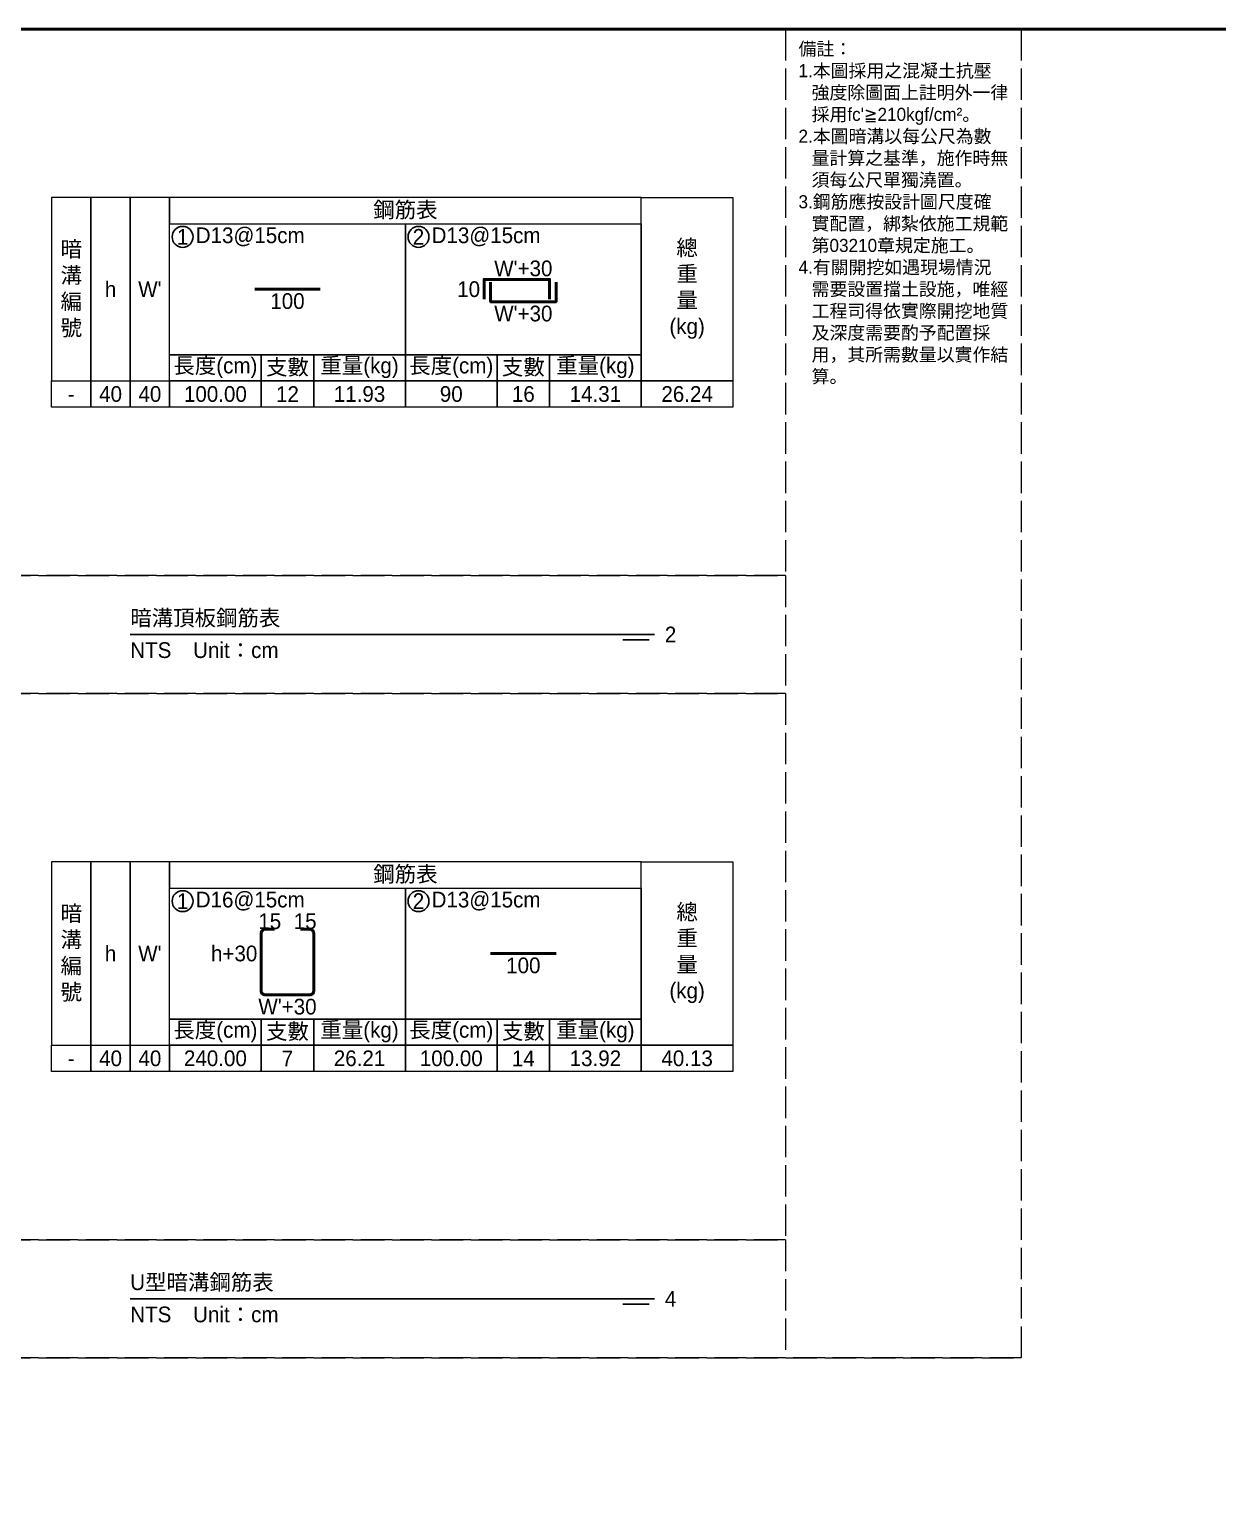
# Model space of a CAD drawing. Extents: x -3420 to 2030, y -3892 to 566.
# Drawn here: x -3019 to -2565, y -3335 to -2778 of the extents above; entities that cross this region are included whole.
import ezdxf

# ---------------------------------------------------------------- set-up
doc = ezdxf.new("R2010")
doc.units = 0
doc.header["$MEASUREMENT"] = 0
doc.linetypes.add('ACAD_ISO02W100', pattern=[15, 12, -3])
for name, color, linetype, lineweight in [('一、1.基本-圖框', 7, 'Continuous', 20), ('一、3.基本-變更', 1, 'Continuous', 50), ('二、5.繪圖-鋼筋', 60, 'Continuous', 50)]:
    doc.layers.add(name, color=color, linetype=linetype, lineweight=lineweight)
doc.layers.add('一、4.基本-隱藏', color=9, linetype='ACAD_ISO02W100', lineweight=20, plot=False)
doc.layers.add('三、1.文字-說明文字', color=2, linetype='Continuous')
doc.layers.add('三、3.文字-註解文字', color=2, linetype='Continuous')
doc.styles.add('次圖名(詳圖)', font='MS PGothic.ttf', dxfattribs={"height": 6})
doc.styles.add('註解文字(詳圖)', font='MS PGothic.ttf', dxfattribs={"height": 5})

msp = doc.modelspace()

# ---------------------------------------------------------------- linework, layer by layer
at = {"layer": '一、1.基本-圖框'}
for points in [[(-3010, -2912.25), (-2995, -2912.25), (-2995, -2842.25), (-3010, -2842.25)], [(-2995, -2912.25), (-2980, -2912.25), (-2980, -2842.25), (-2995, -2842.25)], [(-2980, -2912.25), (-2965, -2912.25), (-2965, -2842.25), (-2980, -2842.25)], [(-2965, -2852.25), (-2785, -2852.25), (-2785, -2842.25), (-2965, -2842.25)], [(-2750, -2912.25), (-2785, -2912.25), (-2785, -2842.25), (-2750, -2842.25)], [(-2965, -2852.25), (-2875, -2852.25), (-2875, -2902.25), (-2965, -2902.25)], [(-2875, -2852.25), (-2785, -2852.25), (-2785, -2902.25), (-2875, -2902.25)], [(-2965, -2902.25), (-2930, -2902.25), (-2930, -2912.25), (-2965, -2912.25)], [(-2930, -2902.25), (-2910, -2902.25), (-2910, -2912.25), (-2930, -2912.25)], [(-2910, -2902.25), (-2875, -2902.25), (-2875, -2912.25), (-2910, -2912.25)], [(-2875, -2902.25), (-2840, -2902.25), (-2840, -2912.25), (-2875, -2912.25)], [(-2840, -2902.25), (-2820, -2902.25), (-2820, -2912.25), (-2840, -2912.25)], [(-2820, -2902.25), (-2785, -2902.25), (-2785, -2912.25), (-2820, -2912.25)], [(-3010, -2912.25), (-2995, -2912.25), (-2995, -2922.25), (-3010, -2922.25)], [(-2995, -2912.25), (-2980, -2912.25), (-2980, -2922.25), (-2995, -2922.25)], [(-2980, -2912.25), (-2965, -2912.25), (-2965, -2922.25), (-2980, -2922.25)], [(-2965, -2912.25), (-2930, -2912.25), (-2930, -2922.25), (-2965, -2922.25)], [(-2930, -2912.25), (-2910, -2912.25), (-2910, -2922.25), (-2930, -2922.25)], [(-2910, -2912.25), (-2875, -2912.25), (-2875, -2922.25), (-2910, -2922.25)], [(-2875, -2912.25), (-2840, -2912.25), (-2840, -2922.25), (-2875, -2922.25)], [(-2840, -2912.25), (-2820, -2912.25), (-2820, -2922.25), (-2840, -2922.25)], [(-2820, -2912.25), (-2785, -2912.25), (-2785, -2922.25), (-2820, -2922.25)], [(-2785, -2912.25), (-2750, -2912.25), (-2750, -2922.25), (-2785, -2922.25)], [(-3010, -3165.75), (-2995, -3165.75), (-2995, -3095.75), (-3010, -3095.75)], [(-2995, -3165.75), (-2980, -3165.75), (-2980, -3095.75), (-2995, -3095.75)], [(-2980, -3165.75), (-2965, -3165.75), (-2965, -3095.75), (-2980, -3095.75)], [(-2965, -3105.75), (-2785, -3105.75), (-2785, -3095.75), (-2965, -3095.75)], [(-2750, -3165.75), (-2785, -3165.75), (-2785, -3095.75), (-2750, -3095.75)], [(-2965, -3105.75), (-2875, -3105.75), (-2875, -3155.75), (-2965, -3155.75)], [(-2875, -3105.75), (-2785, -3105.75), (-2785, -3155.75), (-2875, -3155.75)], [(-2965, -3155.75), (-2930, -3155.75), (-2930, -3165.75), (-2965, -3165.75)], [(-2930, -3155.75), (-2910, -3155.75), (-2910, -3165.75), (-2930, -3165.75)], [(-2910, -3155.75), (-2875, -3155.75), (-2875, -3165.75), (-2910, -3165.75)], [(-2875, -3155.75), (-2840, -3155.75), (-2840, -3165.75), (-2875, -3165.75)], [(-2840, -3155.75), (-2820, -3155.75), (-2820, -3165.75), (-2840, -3165.75)], [(-2820, -3155.75), (-2785, -3155.75), (-2785, -3165.75), (-2820, -3165.75)], [(-3010, -3165.75), (-2995, -3165.75), (-2995, -3175.75), (-3010, -3175.75)], [(-2995, -3165.75), (-2980, -3165.75), (-2980, -3175.75), (-2995, -3175.75)], [(-2980, -3165.75), (-2965, -3165.75), (-2965, -3175.75), (-2980, -3175.75)], [(-2965, -3165.75), (-2930, -3165.75), (-2930, -3175.75), (-2965, -3175.75)], [(-2930, -3165.75), (-2910, -3165.75), (-2910, -3175.75), (-2930, -3175.75)], [(-2910, -3165.75), (-2875, -3165.75), (-2875, -3175.75), (-2910, -3175.75)], [(-2875, -3165.75), (-2840, -3165.75), (-2840, -3175.75), (-2875, -3175.75)], [(-2840, -3165.75), (-2820, -3165.75), (-2820, -3175.75), (-2840, -3175.75)], [(-2820, -3165.75), (-2785, -3165.75), (-2785, -3175.75), (-2820, -3175.75)], [(-2785, -3165.75), (-2750, -3165.75), (-2750, -3175.75), (-2785, -3175.75)]]:
    msp.add_lwpolyline(points, close=True, dxfattribs=at)
at = {"layer": '一、3.基本-變更'}
msp.add_lwpolyline([(-3420, -2778), (0, -2778), (0, -3892), (-3420, -3892)], close=True, dxfattribs=at)
at = {"layer": '一、4.基本-隱藏'}
for points in [[(-3420, -2778), (-2640, -2778), (-2640, -3285), (-3420, -3285)], [(-3030, -2778), (-2730, -2778), (-2730, -2986.5), (-3030, -2986.5)], [(-3030, -2986.5), (-2730, -2986.5), (-2730, -3031.5), (-3030, -3031.5)], [(-3030, -3031.5), (-2730, -3031.5), (-2730, -3240), (-3030, -3240)], [(-3030, -3240), (-2730, -3240), (-2730, -3285), (-3030, -3285)]]:
    msp.add_lwpolyline(points, close=True, dxfattribs=at)
msp.add_lwpolyline([(-3420, -3285), (-2640, -3285)], dxfattribs=at)
at = {"layer": '三、3.文字-註解文字'}
for points in [[(-2980, -3009), (-2780, -3009)], [(-2782, -3011), (-2792, -3011)], [(-2980, -3262.5), (-2780, -3262.5)], [(-2782, -3264.5), (-2792, -3264.5)]]:
    msp.add_lwpolyline(points, dxfattribs=at)
for centre in [(-2960, -2857.25), (-2870, -2857.25), (-2960, -3110.75), (-2870, -3110.75)]:
    msp.add_circle(centre, 4, dxfattribs=at)
at = {"layer": '二、5.繪圖-鋼筋'}
for points in [[(-2845, -2881), (-2845, -2873.5), (-2820, -2873.5), (-2820, -2881)], [(-2932.5, -2877.25), (-2907.5, -2877.25)], [(-2842.5, -2874.5), (-2842.5, -2882), (-2817.5, -2882), (-2817.5, -2874.5)], [(-2842.5, -3130.75), (-2817.5, -3130.75)]]:
    msp.add_lwpolyline(points, dxfattribs=at)
msp.add_lwpolyline([(-2925, -3121.5), (-2928.5, -3121.5, 0.4142136), (-2930, -3123), (-2930, -3145, 0.4142136), (-2928.5, -3146.5), (-2911.5, -3146.5, 0.4142136), (-2910, -3145), (-2910, -3123, 0.4142136), (-2911.5, -3121.5), (-2915, -3121.5)], format="xyb", dxfattribs=at)

# ---------------------------------------------------------------- texts
at = {"layer": '一、1.基本-圖框', "char_height": 6, "attachment_point": 5, "style": '註解文字(詳圖)'}
for s, width, insert in [('{\\fMS PGothic|b0|i0|c128|p34;鋼筋表}', 94.24964, (-2875, -2847.25)), ('暗{\\fMS PGothic|b0|i0|c128|p34;溝編號}', 12.98354, (-3002.5, -2877.25)), ('{\\fMS PGothic|b0|i0|c128|p34;總重量(kg)}', 6, (-2767.5, -2877.25)), ('{\\fMS PGothic|b0|i0|c128|p34;h}', 12.98354, (-2987.5, -2877.25)), ("W'", 22.32258, (-2972.5, -2877.25)), ('{\\fMS PGothic|b0|i0|c128|p34;長度(cm)}', 35.02324, (-2947.5, -2907.25)), ('{\\fMS PGothic|b0|i0|c128|p34;支數}', 19.27354, (-2920, -2907.25)), ('{\\fMS PGothic|b0|i0|c128|p34;重量(kg)}', 30.27214, (-2892.5, -2907.25)), ('{\\fMS PGothic|b0|i0|c128|p34;長度(cm)}', 35.02324, (-2857.5, -2907.25)), ('{\\fMS PGothic|b0|i0|c128|p34;支數}', 19.27354, (-2830, -2907.25)), ('{\\fMS PGothic|b0|i0|c128|p34;重量(kg)}', 30.27214, (-2802.5, -2907.25)), ('{\\fMS PGothic|b0|i0|c128|p34;鋼筋表}', 94.24964, (-2875, -3100.75)), ('暗{\\fMS PGothic|b0|i0|c128|p34;溝編號}', 12.98354, (-3002.5, -3130.75)), ('{\\fMS PGothic|b0|i0|c128|p34;總重量(kg)}', 6, (-2767.5, -3130.75)), ('{\\fMS PGothic|b0|i0|c128|p34;h}', 12.98354, (-2987.5, -3130.75)), ("W'", 22.32258, (-2972.5, -3130.75)), ('{\\fMS PGothic|b0|i0|c128|p34;長度(cm)}', 35.02324, (-2947.5, -3160.75)), ('{\\fMS PGothic|b0|i0|c128|p34;支數}', 19.27354, (-2920, -3160.75)), ('{\\fMS PGothic|b0|i0|c128|p34;重量(kg)}', 30.27214, (-2892.5, -3160.75)), ('{\\fMS PGothic|b0|i0|c128|p34;長度(cm)}', 35.02324, (-2857.5, -3160.75)), ('{\\fMS PGothic|b0|i0|c128|p34;支數}', 19.27354, (-2830, -3160.75)), ('{\\fMS PGothic|b0|i0|c128|p34;重量(kg)}', 30.27214, (-2802.5, -3160.75))]:
    msp.add_mtext_dynamic_manual_height_columns(s, width=width, gutter_width=30, heights=[0], dxfattribs=dict(at, insert=insert))
at = {"layer": '三、1.文字-說明文字', "insert": (-2725, -2783), "char_height": 5, "attachment_point": 1, "style": '註解文字(詳圖)'}
msp.add_mtext_dynamic_manual_height_columns("{\\fMS PGothic|b0|i0|c128|p34;備註：\\P\\pi-5,l5;1.本圖採用之混凝土抗壓強度除圖面上註明外一律採用fc'≧210kgf/cm²。\\P2.本圖暗溝以每公尺為數量計算之基準，施作時無須每公尺單獨澆置。\\P3.鋼筋應按設計圖尺度確實配置，綁紮依施工規範第03210章規定施工。\\P4.有關開挖如遇現場情況需要設置擋土設施，唯經工程司得依實際開挖地質及深度需要酌予配置採用，其所需數量以實作結算。}", width=80, gutter_width=30, heights=[0], dxfattribs=at)
at = {"layer": '三、3.文字-註解文字', "char_height": 6}
for s, width, gutter_width, insert, attachment_point, style in [('1', 8.38231, 30, (-2960, -2857.25), 5, '註解文字(詳圖)'), ('D13@15cm', 6.06582, 30, (-2955, -2857.25), 4, '註解文字(詳圖)'), ('2', 8.38231, 30, (-2870, -2857.25), 5, '註解文字(詳圖)'), ('{\\fMS PGothic|b0|i0|c128|p34;D1}3{\\fMS PGothic|b0|i0|c128|p34;@}1{\\fMS PGothic|b0|i0|c128|p34;5cm}', 6.06582, 30, (-2865, -2857.25), 4, '註解文字(詳圖)'), ('-', 9.06048, 30, (-3002.5, -2917.25), 5, '註解文字(詳圖)'), ('40', 9.06048, 30, (-2987.5, -2917.25), 5, '註解文字(詳圖)'), ('40', 9.06048, 30, (-2972.5, -2917.25), 5, '註解文字(詳圖)'), ('100.00', 9.06048, 30, (-2947.5, -2917.25), 5, '註解文字(詳圖)'), ('12', 9.06048, 30, (-2920, -2917.25), 5, '註解文字(詳圖)'), ('11.93', 9.06048, 30, (-2892.5, -2917.25), 5, '註解文字(詳圖)'), ('90', 9.06048, 30, (-2857.5, -2917.25), 5, '註解文字(詳圖)'), ('16', 9.06048, 30, (-2830, -2917.25), 5, '註解文字(詳圖)'), ('14.31', 9.06048, 30, (-2802.5, -2917.25), 5, '註解文字(詳圖)'), ('26.24', 9.06048, 30, (-2767.5, -2917.25), 5, '註解文字(詳圖)'), ('暗{\\fMS PGothic|b0|i0|c128|p34;溝}頂板鋼筋表', 134.12151, 15, (-2980, -3003), 4, '次圖名(詳圖)'), ('2', 3, 15, (-2776, -3009), 4, '次圖名(詳圖)'), ('NTS{\\fMS PGothic|b0|i0|c128|p34;^IUnit：cm}', 136.03259, 15, (-2980, -3015), 4, '次圖名(詳圖)'), ('1', 8.38231, 30, (-2960, -3110.75), 5, '註解文字(詳圖)'), ('{\\fMS PGothic|b0|i0|c128|p34;D1}6{\\fMS PGothic|b0|i0|c128|p34;@15cm}', 6.06582, 30, (-2955, -3110.75), 4, '註解文字(詳圖)'), ('2', 8.38231, 30, (-2870, -3110.75), 5, '註解文字(詳圖)'), ('{\\fMS PGothic|b0|i0|c128|p34;D1}3{\\fMS PGothic|b0|i0|c128|p34;@}1{\\fMS PGothic|b0|i0|c128|p34;5cm}', 6.06582, 30, (-2865, -3110.75), 4, '註解文字(詳圖)'), ('40', 9.06048, 30, (-2987.5, -3170.75), 5, '註解文字(詳圖)'), ('40', 9.06048, 30, (-2972.5, -3170.75), 5, '註解文字(詳圖)'), ('240.00', 9.06048, 30, (-2947.5, -3170.75), 5, '註解文字(詳圖)'), ('7', 9.06048, 30, (-2920, -3170.75), 5, '註解文字(詳圖)'), ('26.21', 9.06048, 30, (-2892.5, -3170.75), 5, '註解文字(詳圖)'), ('{\\fMS PGothic|b0|i0|c128|p34;100}.00', 9.06048, 30, (-2857.5, -3170.75), 5, '註解文字(詳圖)'), ('14', 9.06048, 30, (-2830, -3170.75), 5, '註解文字(詳圖)'), ('13.92', 9.06048, 30, (-2802.5, -3170.75), 5, '註解文字(詳圖)'), ('40.13', 9.06048, 30, (-2767.5, -3170.75), 5, '註解文字(詳圖)'), ('-', 9.06048, 30, (-3002.5, -3170.75), 5, '註解文字(詳圖)'), ('U型暗溝鋼筋表', 134.12151, 15, (-2980, -3256.5), 4, '次圖名(詳圖)'), ('4', 3, 15, (-2776, -3262.5), 4, '次圖名(詳圖)'), ('NTS{\\fMS PGothic|b0|i0|c128|p34;^IUnit：cm}', 136.03259, 15, (-2980, -3268.5), 4, '次圖名(詳圖)')]:
    msp.add_mtext_dynamic_manual_height_columns(s, width=width, gutter_width=gutter_width, heights=[0], dxfattribs=dict(at, insert=insert, attachment_point=attachment_point, style=style))
at = {"layer": '二、5.繪圖-鋼筋', "char_height": 6, "style": '註解文字(詳圖)'}
for s, width, insert, attachment_point in [("{\\fMS PGothic|b0|i0|c128|p34;W'}+3{\\fMS PGothic|b0|i0|c128|p34;0}", 3.56631, (-2830, -2866.277), 2), ('{\\fMS PGothic|b0|i0|c128|p34;10}', 8.87231, (-2846.5, -2877.25), 6), ('100', 3.56631, (-2920, -2878.75), 2), ("{\\fMS PGothic|b0|i0|c128|p34;W'}+3{\\fMS PGothic|b0|i0|c128|p34;0}", 3.56631, (-2830, -2883.5), 2), ('15', 8.87231, (-2926.75, -3121.5), 8), ('15', 8.87231, (-2913.25, -3121.5), 8), ('{\\fMS PGothic|b0|i0|c128|p34;h+}3{\\fMS PGothic|b0|i0|c128|p34;0}', 8.87231, (-2931.5, -3130.75), 6), ('100', 3.56631, (-2830, -3132.25), 2), ("{\\fMS PGothic|b0|i0|c128|p34;W'+}3{\\fMS PGothic|b0|i0|c128|p34;0}", 3.56631, (-2920, -3148), 2)]:
    msp.add_mtext_dynamic_manual_height_columns(s, width=width, gutter_width=30, heights=[0], dxfattribs=dict(at, insert=insert, attachment_point=attachment_point))

doc.saveas('drawing.dxf')
